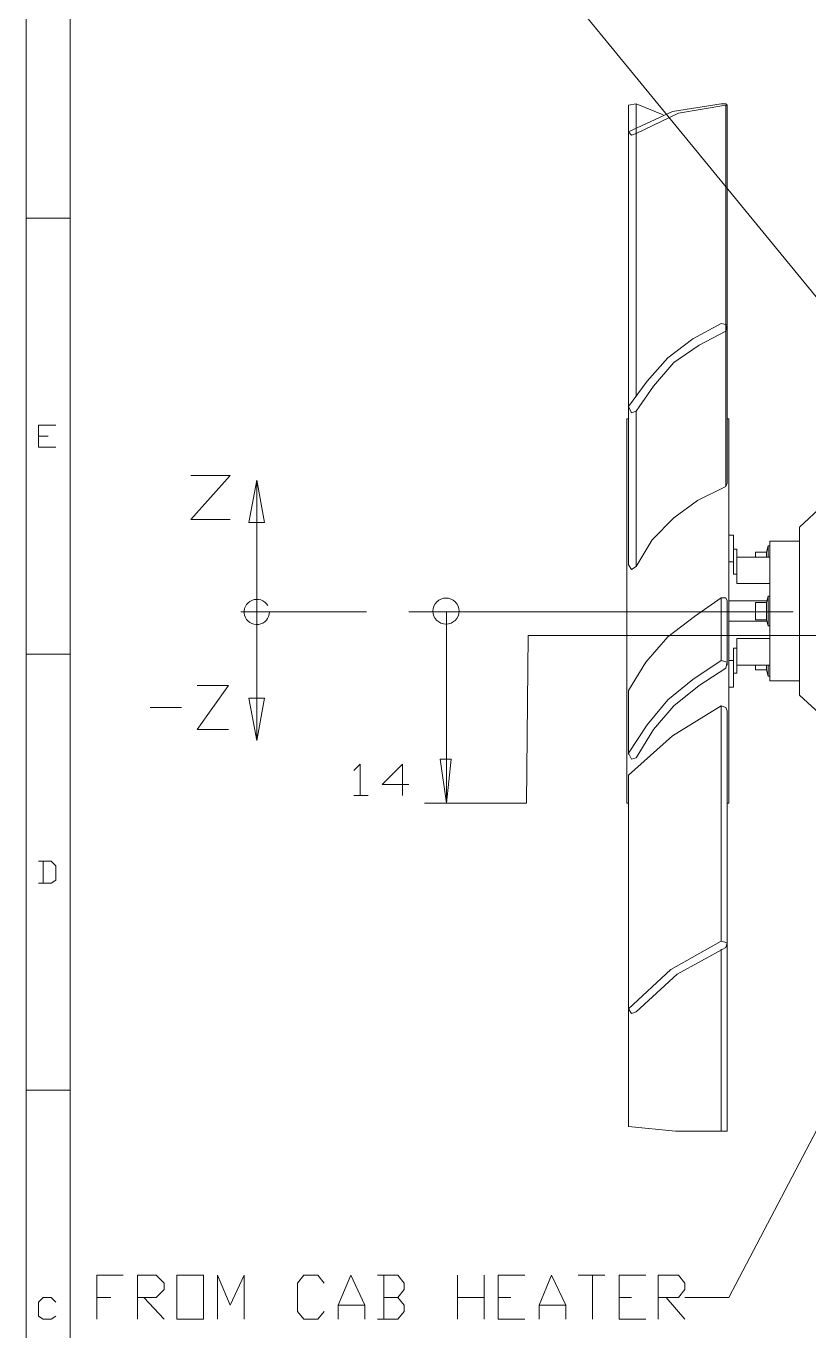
# Model space of a CAD drawing. Header units: millimetres. Extents: x 0.2 to 11.3, y 0.2 to 8.
# Drawn here: x 0.25 to 1.082, y 1.402 to 2.788 of the extents above; entities that cross this region are included whole.
import ezdxf

# ---------------------------------------------------------------- set-up
doc = ezdxf.new("R2010")
doc.units = ezdxf.units.MM
doc.layers.add('PDF_几何图形', color=7, linetype='Continuous')

msp = doc.modelspace()

# ---------------------------------------------------------------- linework, layer by layer
at = {"layer": 'PDF_几何图形', "lineweight": 13}
for points in [[(11.2683, 0.2206), (11.2683, 8.0139), (0.25, 8.0139), (0.25, 0.2206)], [(11.2217, 7.9689), (11.2217, 0.2656), (0.2967, 0.2656), (0.2967, 7.9689)], [(0.4867, 2.0739), (0.495, 2.0289), (0.5033, 2.0739)], [(0.69, 2.0089), (0.7017, 2.0089), (0.6967, 1.9622)], [(0.4383, 1.4606), (0.4383, 1.4139), (0.41, 1.4139), (0.41, 1.4606)]]:
    msp.add_lwpolyline(points, close=True, dxfattribs=at)
for points in [[(1.3367, 2.1989), (0.7, 2.9756), (0.655, 2.9756)], [(0.8983, 2.7056), (0.89, 2.7039), (0.89, 2.2156), (0.8933, 2.2106), (0.8983, 2.2139), (0.8983, 2.3789), (0.8933, 2.3772), (0.89, 2.3839), (0.91, 2.4106), (0.9317, 2.4356), (0.9583, 2.4556), (0.9883, 2.4722), (0.995, 2.4706), (0.9933, 2.4639), (0.995, 2.4706)], [(0.9933, 2.2989), (0.995, 2.3022), (0.995, 2.7039), (0.9933, 2.7039), (0.995, 2.7039), (0.9933, 2.7056), (0.9883, 2.7056), (0.9367, 2.6972), (0.89, 2.6756)], [(0.8933, 2.6722), (0.89, 2.6756), (0.8933, 2.6722), (0.8983, 2.6739), (0.9433, 2.6956), (0.9933, 2.7039), (0.9933, 2.2989), (0.9633, 2.2839), (0.9383, 2.2656), (0.915, 2.2422), (0.8983, 2.2139)], [(0.9267, 2.6939), (0.8983, 2.7056), (0.8983, 2.3956)], [(0.2967, 2.5839), (0.25, 2.5839)], [(0.9933, 2.4639), (0.965, 2.4489), (0.9383, 2.4306), (0.9167, 2.4056), (0.8983, 2.3789)], [(0.2817, 2.3639), (0.2633, 2.3639), (0.2633, 2.3406), (0.2817, 2.3406)], [(0.89, 1.9622), (0.8883, 1.9622), (0.8883, 2.3706), (0.89, 2.3706)], [(0.995, 2.3706), (0.9967, 2.3706), (0.9967, 1.9622), (0.995, 1.9622)], [(0.2733, 2.3522), (0.2633, 2.3522)], [(0.4667, 2.2639), (0.425, 2.2639), (0.4667, 2.3106), (0.425, 2.3106)], [(0.495, 2.1606), (0.495, 2.3056), (0.5033, 2.2606), (0.4867, 2.2606), (0.495, 2.3056)], [(1.0967, 2.2789), (1.0717, 2.2556), (1.0717, 2.0772), (1.0967, 2.0539)], [(1.005, 2.2056), (1.0017, 2.2056), (1.0017, 2.2472), (0.9967, 2.2472)], [(1.0367, 2.2289), (1.0383, 2.2356), (1.0383, 2.2239)], [(1.04, 2.2356), (1.0383, 2.2356)], [(1.0717, 2.2406), (1.04, 2.2406), (1.04, 2.0922), (1.0717, 2.0922)], [(1.0017, 2.2189), (0.9967, 2.2189)], [(1.04, 2.1956), (1.005, 2.1956), (1.005, 2.2322), (1.0017, 2.2322)], [(1.04, 2.2239), (1.005, 2.2239)], [(1.025, 2.2239), (1.025, 2.2289), (1.0367, 2.2289), (1.0367, 2.2239)], [(0.89, 2.0156), (0.91, 2.0456), (0.9317, 2.0722), (0.9583, 2.0939), (0.9883, 2.1139), (0.9883, 2.1806), (0.96, 2.1606), (0.9317, 2.1389), (0.9083, 2.1122), (0.89, 2.0822)], [(0.9933, 2.1806), (0.995, 2.1772), (0.9933, 2.1806), (0.9883, 2.1806)], [(0.995, 2.1089), (0.995, 2.1772)], [(1.0367, 2.1772), (0.9967, 2.1772)], [(1.0367, 2.1572), (1.025, 2.1572), (1.025, 2.1756), (1.0367, 2.1756), (1.0383, 2.1822), (1.0383, 2.1506), (1.0367, 2.1572), (1.0367, 2.1656)], [(1.04, 2.1822), (1.0383, 2.1822)], [(0.6117, 2.1656), (0.4783, 2.1656)], [(0.495, 2.0289), (0.495, 2.1739)], [(0.7017, 2.1656), (0.6567, 2.1656), (1.04, 2.1656)], [(0.6967, 2.1656), (0.6967, 1.9622)], [(0.7467, 2.1656), (0.975, 2.1656)], [(1.02, 2.1656), (1.065, 2.1656)], [(1.0367, 2.1756), (1.0367, 2.1656), (1.025, 2.1656)], [(1.0367, 2.1556), (0.9967, 2.1556)], [(1.04, 2.1506), (1.0383, 2.1506)], [(0.6733, 1.9622), (0.7817, 1.9622), (0.7833, 2.1406), (1.3017, 2.1406)], [(1.04, 2.1372), (1.005, 2.1372), (1.005, 2.1006), (1.0017, 2.1006)], [(1.005, 2.1272), (1.0017, 2.1272), (1.0017, 2.0856), (0.9967, 2.0856)], [(0.2967, 2.1206), (0.25, 2.1206)], [(0.995, 2.1122), (0.9933, 2.1056), (0.995, 2.1122), (0.9883, 2.1139)], [(1.0017, 2.1139), (0.9967, 2.1139)], [(1.04, 2.1089), (1.005, 2.1089)], [(1.025, 2.1089), (1.025, 2.1039), (1.0367, 2.1039)], [(1.0367, 2.1089), (1.0367, 2.1039), (1.0383, 2.0972), (1.0383, 2.1089)], [(0.9933, 2.1056), (0.965, 2.0872), (0.9383, 2.0656), (0.9167, 2.0406), (0.8983, 2.0106), (0.8933, 2.0089), (0.89, 2.0156), (0.89, 2.0822), (0.89, 2.0806), (0.89, 2.0139)], [(1.04, 2.0972), (1.0383, 2.0972)], [(0.4317, 2.0872), (0.465, 2.0872), (0.4317, 2.0406), (0.465, 2.0406)], [(0.415, 2.0639), (0.3817, 2.0639)], [(0.9933, 1.8089), (0.9417, 1.7806), (0.8983, 1.7406), (0.8933, 1.7389), (0.89, 1.7439), (0.935, 1.7856), (0.9883, 1.8156), (0.9883, 2.0656), (0.9367, 2.0339), (0.89, 1.9922)], [(0.9933, 2.0639), (0.995, 2.0606), (0.9933, 2.0639), (0.9883, 2.0656)], [(0.9883, 1.8072), (0.9883, 1.6139), (0.995, 1.6139), (0.995, 1.8122), (0.995, 2.0606)], [(0.5983, 1.9972), (0.605, 2.0039), (0.605, 1.9706), (0.5983, 1.9706), (0.6133, 1.9706)], [(0.65, 1.9706), (0.65, 2.0039), (0.6283, 1.9822), (0.6567, 1.9822)], [(0.89, 1.9922), (0.89, 1.6189), (0.89, 1.9922)], [(0.89, 1.9922), (0.89, 1.9922)], [(1.2583, 1.9356), (0.9967, 1.4372), (0.95, 1.4372)], [(0.2683, 1.8772), (0.2683, 1.9006), (0.2633, 1.9006), (0.2767, 1.9006), (0.2817, 1.8956), (0.2817, 1.8806), (0.2767, 1.8772), (0.2633, 1.8772)], [(0.995, 1.8139), (0.9933, 1.8089), (0.995, 1.8139), (0.9883, 1.8156)], [(0.2967, 1.6572), (0.25, 1.6572)], [(0.89, 1.6189), (0.89, 1.6189)], [(0.9883, 1.6139), (0.94, 1.6139), (0.89, 1.6189)], [(0.9667, 1.6139), (0.9517, 1.6139)], [(0.3533, 1.4606), (0.325, 1.4606), (0.325, 1.4139)], [(0.3683, 1.4139), (0.3683, 1.4606), (0.3883, 1.4606), (0.3967, 1.4522), (0.3967, 1.4456), (0.3883, 1.4372), (0.3683, 1.4372), (0.375, 1.4372), (0.3967, 1.4139)], [(0.4533, 1.4139), (0.4533, 1.4606), (0.4667, 1.4289), (0.4817, 1.4606), (0.4817, 1.4139)], [(0.5667, 1.4522), (0.56, 1.4606), (0.545, 1.4606), (0.5383, 1.4522), (0.5383, 1.4222), (0.545, 1.4139), (0.56, 1.4139), (0.5667, 1.4222)], [(0.61, 1.4139), (0.61, 1.4289), (0.595, 1.4606), (0.5817, 1.4289), (0.5817, 1.4139)], [(0.645, 1.4372), (0.6517, 1.4456), (0.6517, 1.4522), (0.645, 1.4606), (0.6233, 1.4606), (0.63, 1.4606), (0.63, 1.4139)], [(0.7083, 1.4139), (0.7083, 1.4606)], [(0.7367, 1.4606), (0.7367, 1.4139)], [(0.78, 1.4139), (0.7517, 1.4139), (0.7517, 1.4606), (0.78, 1.4606)], [(0.795, 1.4139), (0.795, 1.4289), (0.8083, 1.4606), (0.8233, 1.4289), (0.8233, 1.4139)], [(0.8367, 1.4606), (0.865, 1.4606)], [(0.8517, 1.4606), (0.8517, 1.4139)], [(0.9083, 1.4139), (0.88, 1.4139), (0.88, 1.4606), (0.9083, 1.4606)], [(0.9217, 1.4139), (0.9217, 1.4606), (0.9433, 1.4606), (0.95, 1.4522), (0.95, 1.4456), (0.9433, 1.4372), (0.9217, 1.4372), (0.93, 1.4372), (0.95, 1.4139)], [(0.2767, 1.4139), (0.2817, 1.4172), (0.2767, 1.4139), (0.2683, 1.4139), (0.2633, 1.4172), (0.2633, 1.4322), (0.2683, 1.4372), (0.2767, 1.4372), (0.2817, 1.4322)], [(0.34, 1.4372), (0.325, 1.4372)], [(0.61, 1.4289), (0.5817, 1.4289)], [(0.6233, 1.4139), (0.645, 1.4139), (0.6517, 1.4222), (0.6517, 1.4289), (0.645, 1.4372), (0.63, 1.4372)], [(0.7083, 1.4372), (0.7367, 1.4372)], [(0.765, 1.4372), (0.7517, 1.4372)], [(0.8233, 1.4289), (0.795, 1.4289)], [(0.8933, 1.4372), (0.88, 1.4372)]]:
    msp.add_lwpolyline(points, dxfattribs=at)
msp.add_circle((0.6961, 2.1664), 0.0139, dxfattribs=at)
msp.add_arc((0.4951, 2.1655), 0.0134, 30.2556, 0.45, dxfattribs=at)

doc.saveas('drawing.dxf')
